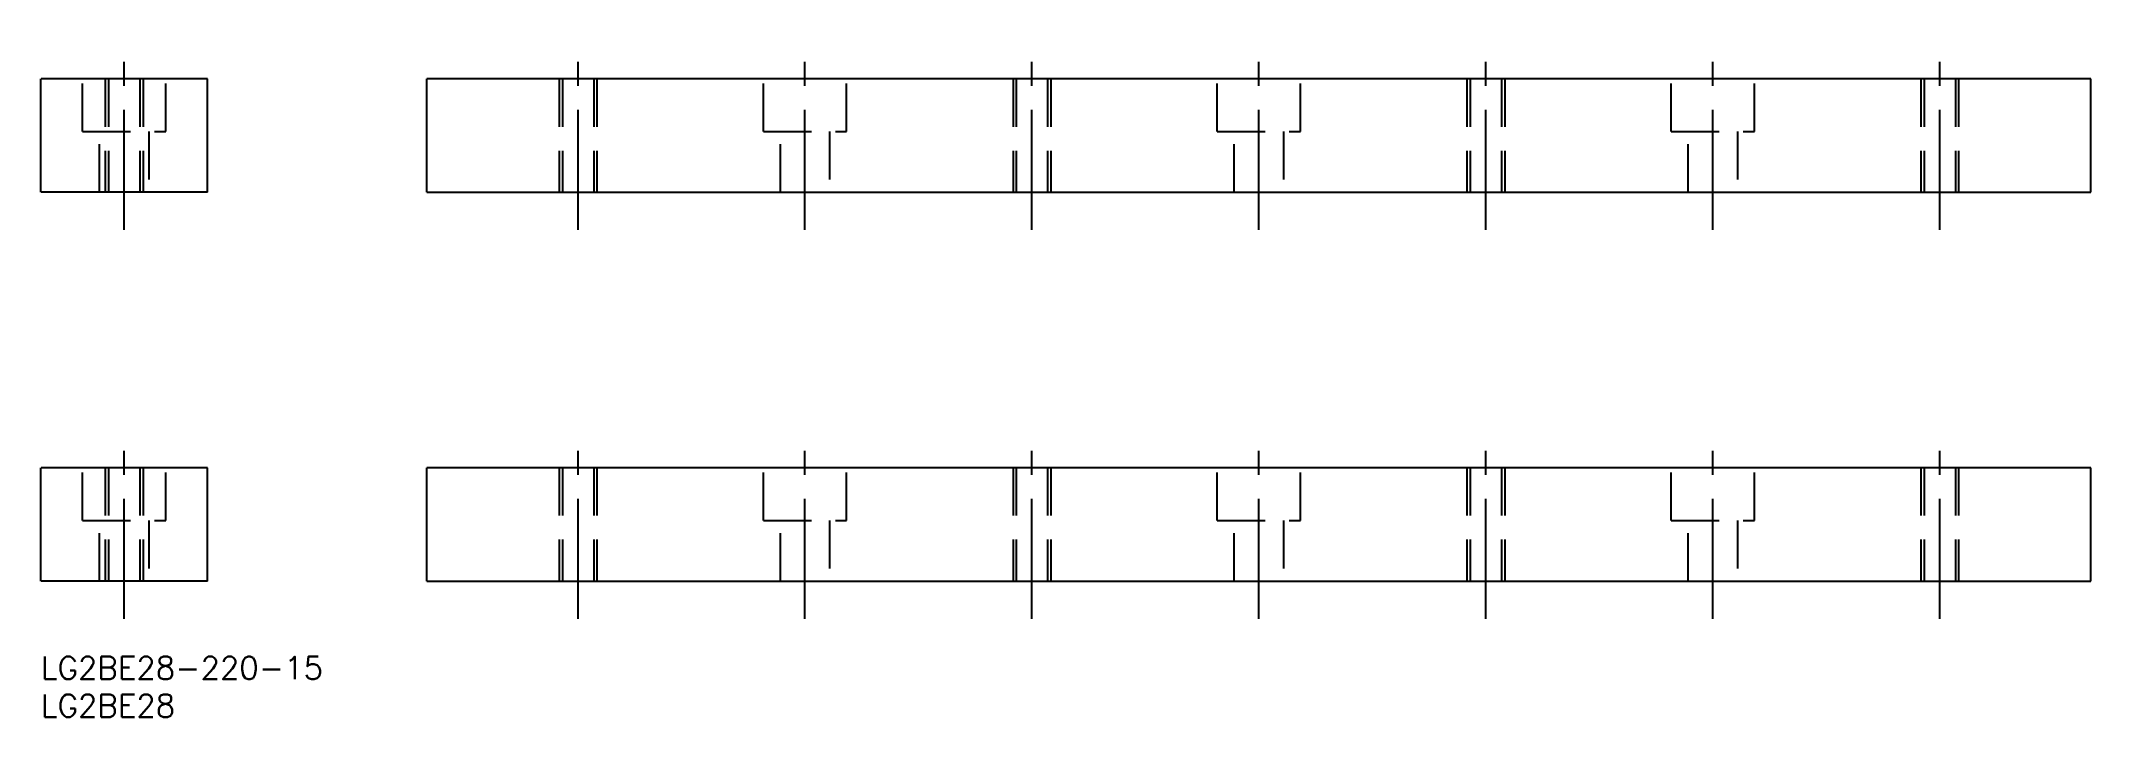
# Model space of a CAD drawing. Extents: x 0 to 271, y -8 to 81.
import ezdxf

# ---------------------------------------------------------------- set-up
doc = ezdxf.new("R2010")
doc.units = 0
doc.header["$LTSCALE"] = 0.5
doc.linetypes.add('CENTER', pattern=[50.8, 31.75, -6.35, 6.35, -6.35])
doc.linetypes.add('DASHED', pattern=[19.05, 12.7, -6.35])
for name, color, linetype in [('CENTER', 1, 'CENTER'), ('MSM_CONTINUOUS', 7, 'CONTINUOUS'), ('MSM_DASHED', 4, 'DASHED'), ('MSM_PART_NUMBER', 7, 'CONTINUOUS')]:
    doc.layers.add(name, color=color, linetype=linetype)
doc.styles.get("Standard").update_dxf_attribs({"font": 'txt.shx', "height": 3, "bigfont": 'bigfont.shx'})

# ---------------------------------------------------------------- blocks, each defined once
blk = doc.blocks.new('*U20')
at = {"layer": 'MSM_PART_NUMBER'}
blk.add_text('LG2BE28-220-15', height=3, dxfattribs=at).set_placement((0, -3))
blk = doc.blocks.new('*U21')
at = {"layer": 'MSM_PART_NUMBER'}
blk.add_text('LG2BE28', height=3, dxfattribs=at).set_placement((0, -8))

msp = doc.modelspace()

# ---------------------------------------------------------------- linework, layer by layer
at = {"layer": 'CENTER'}
for p, q in [((11, 56.47), (11, 81.47)), ((70.99, 56.47), (70.99, 81.47)), ((100.99, 56.47), (100.99, 81.47)), ((130.99, 56.47), (130.99, 81.47)), ((160.99, 56.47), (160.99, 81.47)), ((190.99, 56.47), (190.99, 81.47)), ((220.99, 56.47), (220.99, 81.47)), ((250.99, 56.47), (250.99, 81.47)), ((11, 5), (11, 30)), ((70.99, 5), (70.99, 30)), ((100.99, 5), (100.99, 30)), ((130.99, 5), (130.99, 30)), ((160.99, 5), (160.99, 30)), ((190.99, 5), (190.99, 30)), ((220.99, 5), (220.99, 30)), ((250.99, 5), (250.99, 30))]:
    msp.add_line(p, q, dxfattribs=at)
at = {"layer": 'MSM_CONTINUOUS'}
for p, q in [((22, 76.47), (0, 76.47)), ((0, 61.47), (0, 76.47)), ((22, 61.47), (22, 76.47)), ((270.99, 76.47), (50.99, 76.47)), ((50.99, 61.47), (50.99, 76.47)), ((270.99, 61.47), (270.99, 76.47)), ((22, 61.47), (0, 61.47)), ((50.99, 61.47), (270.99, 61.47)), ((22, 25), (0, 25)), ((0, 10), (0, 25)), ((22, 10), (22, 25)), ((270.99, 25), (50.99, 25)), ((50.99, 10), (50.99, 25)), ((270.99, 10), (270.99, 25)), ((22, 10), (0, 10)), ((50.99, 10), (270.99, 10))]:
    msp.add_line(p, q, dxfattribs=at)
at = {"layer": 'MSM_DASHED'}
for p, q in [((5.5, 69.47), (5.5, 76.47)), ((8.5, 76.47), (8.5, 61.47)), ((8.93, 76.47), (8.93, 61.47)), ((13.07, 76.47), (13.07, 61.47)), ((13.5, 76.47), (13.5, 61.47)), ((16.5, 69.47), (16.5, 76.47)), ((68.49, 76.47), (68.49, 61.47)), ((68.92, 76.47), (68.92, 61.47)), ((73.06, 76.47), (73.06, 61.47)), ((73.49, 76.47), (73.49, 61.47)), ((95.49, 69.47), (95.49, 76.47)), ((106.49, 69.47), (106.49, 76.47)), ((128.49, 76.47), (128.49, 61.47)), ((128.92, 76.47), (128.92, 61.47)), ((133.06, 76.47), (133.06, 61.47)), ((133.49, 76.47), (133.49, 61.47)), ((155.49, 69.47), (155.49, 76.47)), ((166.49, 69.47), (166.49, 76.47)), ((188.49, 76.47), (188.49, 61.47)), ((188.92, 76.47), (188.92, 61.47)), ((193.06, 76.47), (193.06, 61.47)), ((193.49, 76.47), (193.49, 61.47)), ((215.49, 69.47), (215.49, 76.47)), ((226.49, 69.47), (226.49, 76.47)), ((248.49, 76.47), (248.49, 61.47)), ((248.92, 76.47), (248.92, 61.47)), ((253.06, 76.47), (253.06, 61.47)), ((253.49, 76.47), (253.49, 61.47)), ((5.5, 69.47), (16.5, 69.47)), ((7.75, 61.47), (7.75, 69.47)), ((14.25, 69.47), (14.25, 61.47)), ((95.49, 69.47), (106.49, 69.47)), ((97.74, 61.47), (97.74, 69.47)), ((104.24, 69.47), (104.24, 61.47)), ((155.49, 69.47), (166.49, 69.47)), ((157.74, 61.47), (157.74, 69.47)), ((164.24, 69.47), (164.24, 61.47)), ((215.49, 69.47), (226.49, 69.47)), ((217.74, 61.47), (217.74, 69.47)), ((224.24, 69.47), (224.24, 61.47)), ((5.5, 18), (5.5, 25)), ((8.5, 25), (8.5, 10)), ((8.93, 25), (8.93, 10)), ((13.07, 25), (13.07, 10)), ((13.5, 25), (13.5, 10)), ((16.5, 18), (16.5, 25)), ((68.49, 25), (68.49, 10)), ((68.92, 25), (68.92, 10)), ((73.06, 25), (73.06, 10)), ((73.49, 25), (73.49, 10)), ((95.49, 18), (95.49, 25)), ((106.49, 18), (106.49, 25)), ((128.49, 25), (128.49, 10)), ((128.92, 25), (128.92, 10)), ((133.06, 25), (133.06, 10)), ((133.49, 25), (133.49, 10)), ((155.49, 18), (155.49, 25)), ((166.49, 18), (166.49, 25)), ((188.49, 25), (188.49, 10)), ((188.92, 25), (188.92, 10)), ((193.06, 25), (193.06, 10)), ((193.49, 25), (193.49, 10)), ((215.49, 18), (215.49, 25)), ((226.49, 18), (226.49, 25)), ((248.49, 25), (248.49, 10)), ((248.92, 25), (248.92, 10)), ((253.06, 25), (253.06, 10)), ((253.49, 25), (253.49, 10)), ((5.5, 18), (16.5, 18)), ((7.75, 10), (7.75, 18)), ((14.25, 18), (14.25, 10)), ((95.49, 18), (106.49, 18)), ((97.74, 10), (97.74, 18)), ((104.24, 18), (104.24, 10)), ((155.49, 18), (166.49, 18)), ((157.74, 10), (157.74, 18)), ((164.24, 18), (164.24, 10)), ((215.49, 18), (226.49, 18)), ((217.74, 10), (217.74, 18)), ((224.24, 18), (224.24, 10))]:
    msp.add_line(p, q, dxfattribs=at)

# ---------------------------------------------------------------- block references
at = {"layer": 'MSM_CONTINUOUS'}
for name in ['*U20', '*U21']:
    msp.add_blockref(name, (0, 0), dxfattribs=at)

doc.saveas('drawing.dxf')
